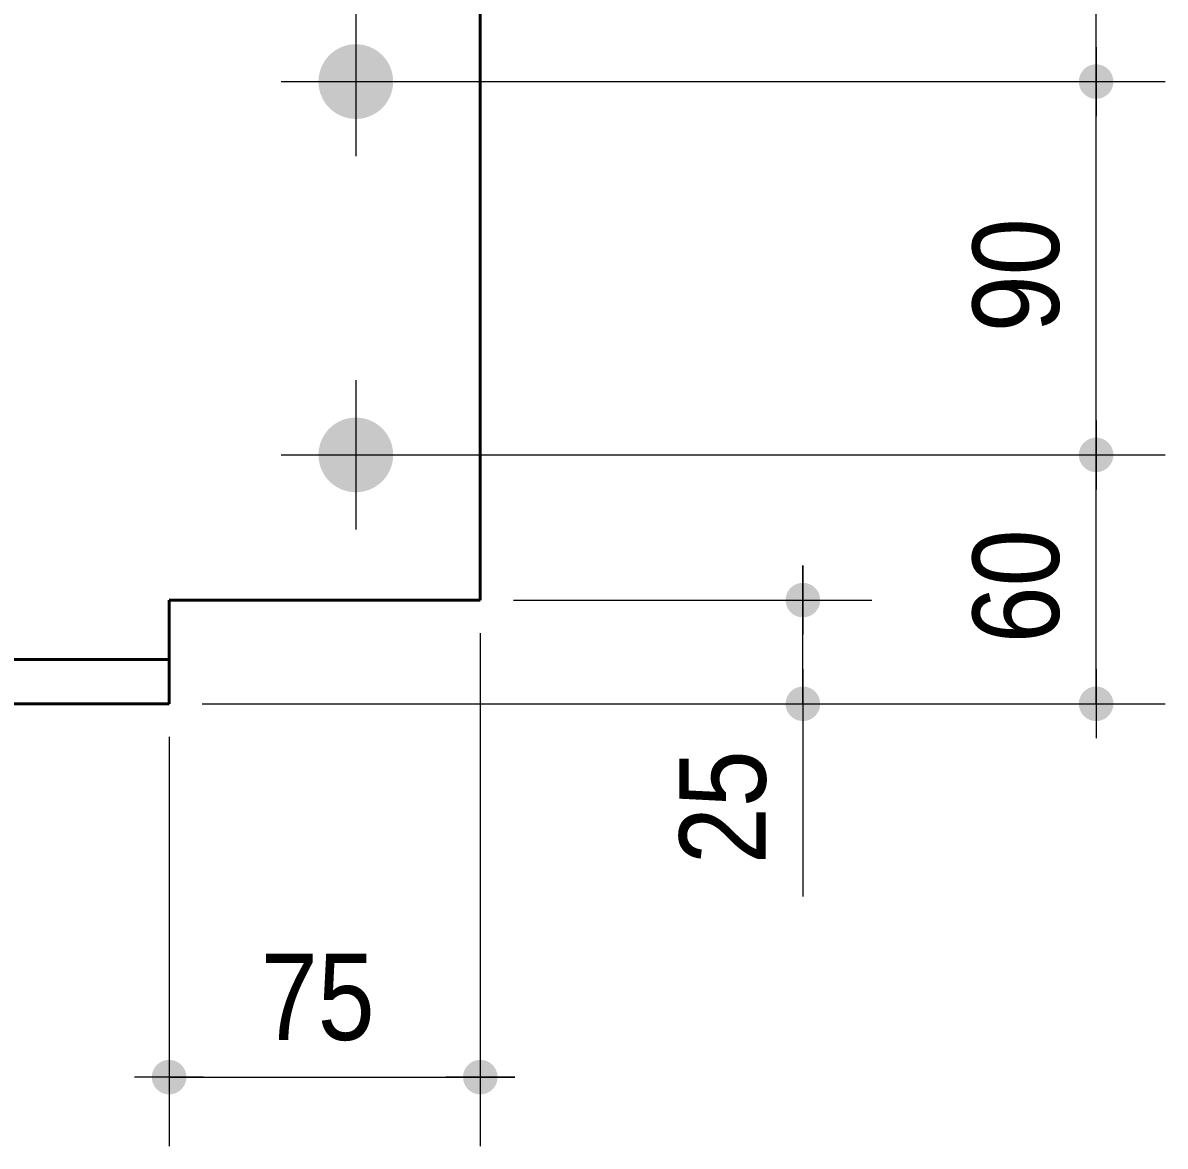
# Model space of a CAD drawing. Header units: millimetres. Extents: x 2 to 287, y 5 to 195.
# Drawn here: x 179.63 to 214.05, y 50.9 to 84.75 of the extents above; entities that cross this region are included whole.
import ezdxf

# ---------------------------------------------------------------- set-up
doc = ezdxf.new("R2010")
doc.units = ezdxf.units.MM
doc.linetypes.add('CACHE2', pattern=[1.190625, 0.79375, -0.396875])
for name, color, linetype, lineweight in [('Boulon', 7, 'Continuous', 0), ('Cache', 7, 'Continuous', 0), ('Cotation', 7, 'Continuous', 0), ('Piece', 2, 'Continuous', 0)]:
    doc.layers.add(name, color=color, linetype=linetype, lineweight=lineweight)
doc.styles.add('ARIAL', font='ARIAL.TTF')

# ---------------------------------------------------------------- blocks, each defined once
blk = doc.blocks.new('*A5')
at = {"layer": 'Boulon'}
for points in [[(188.538, 94.262), (188.539, 94.289), (188.541, 94.317), (188.543, 94.344), (188.546, 94.372), (188.55, 94.399), (188.555, 94.426), (188.56, 94.454), (188.565, 94.481), (188.572, 94.508), (188.579, 94.534), (188.586, 94.561), (188.595, 94.587), (188.604, 94.613), (188.613, 94.639), (188.624, 94.665), (188.635, 94.69), (188.646, 94.715), (188.658, 94.74), (188.671, 94.764), (188.684, 94.789), (188.698, 94.813), (188.713, 94.836), (188.728, 94.859), (188.743, 94.882), (188.759, 94.904), (188.776, 94.926), (188.793, 94.948), (188.811, 94.969), (188.829, 94.99), (188.848, 95.01), (188.868, 95.03), (188.887, 95.049), (188.908, 95.068), (188.928, 95.086), (188.949, 95.104), (188.971, 95.121), (188.993, 95.138), (189.015, 95.154), (189.038, 95.17), (189.061, 95.185), (189.085, 95.199), (189.108, 95.213), (189.133, 95.226), (189.157, 95.239), (189.182, 95.251), (189.207, 95.263), (189.232, 95.274), (189.258, 95.284), (189.284, 95.293), (189.31, 95.302), (189.336, 95.311), (189.363, 95.318), (189.39, 95.325), (189.417, 95.332), (189.444, 95.338), (189.471, 95.343), (189.498, 95.347), (189.525, 95.351), (189.553, 95.354), (189.58, 95.356), (189.608, 95.358), (189.635, 95.359), (189.663, 95.359), (189.691, 95.359), (189.718, 95.358), (189.746, 95.356), (189.773, 95.354), (189.801, 95.351), (189.828, 95.347), (189.855, 95.343), (189.882, 95.338), (189.909, 95.332), (189.936, 95.325), (189.963, 95.318), (189.99, 95.311), (190.016, 95.302), (190.042, 95.293), (190.068, 95.284), (190.094, 95.274), (190.119, 95.263), (190.144, 95.251), (190.169, 95.239), (190.193, 95.226), (190.218, 95.213), (190.241, 95.199), (190.265, 95.185), (190.288, 95.17), (190.311, 95.154), (190.333, 95.138), (190.355, 95.121), (190.377, 95.104), (190.398, 95.086), (190.419, 95.068), (190.439, 95.049), (190.459, 95.03), (190.478, 95.01), (190.497, 94.99), (190.515, 94.969), (190.533, 94.948), (190.55, 94.926), (190.567, 94.904), (190.583, 94.882), (190.598, 94.859), (190.613, 94.836), (190.628, 94.813), (190.642, 94.789), (190.655, 94.764), (190.668, 94.74), (190.68, 94.715), (190.691, 94.69), (190.702, 94.665), (190.713, 94.639), (190.722, 94.613), (190.731, 94.587), (190.74, 94.561), (190.747, 94.534), (190.754, 94.508), (190.761, 94.481), (190.766, 94.454), (190.771, 94.426), (190.776, 94.399), (190.78, 94.372), (190.783, 94.344), (190.785, 94.317), (190.787, 94.289), (190.788, 94.262), (190.788, 94.234), (190.788, 94.207), (190.787, 94.179), (190.785, 94.151), (190.783, 94.124), (190.78, 94.096), (190.776, 94.069), (190.771, 94.042), (190.766, 94.015), (190.761, 93.988), (190.754, 93.961), (190.747, 93.934), (190.74, 93.908), (190.731, 93.881), (190.722, 93.855), (190.713, 93.829), (190.702, 93.804), (190.691, 93.778), (190.68, 93.753), (190.668, 93.728), (190.655, 93.704), (190.642, 93.68), (190.628, 93.656), (190.613, 93.632), (190.598, 93.609), (190.583, 93.586), (190.567, 93.564), (190.55, 93.542), (190.533, 93.52), (190.515, 93.499), (190.497, 93.479), (190.478, 93.458), (190.459, 93.439), (190.439, 93.419), (190.419, 93.401), (190.398, 93.382), (190.377, 93.365), (190.355, 93.347), (190.333, 93.331), (190.311, 93.314), (190.288, 93.299), (190.265, 93.284), (190.241, 93.269), (190.218, 93.255), (190.193, 93.242), (190.169, 93.229), (190.144, 93.217), (190.119, 93.206), (190.094, 93.195), (190.068, 93.185), (190.042, 93.175), (190.016, 93.166), (189.99, 93.158), (189.963, 93.15), (189.936, 93.143), (189.909, 93.136), (189.882, 93.131), (189.855, 93.126), (189.828, 93.121), (189.801, 93.118), (189.773, 93.115), (189.746, 93.112), (189.718, 93.111), (189.691, 93.11), (189.663, 93.109), (189.635, 93.11), (189.608, 93.111), (189.58, 93.112), (189.553, 93.115), (189.525, 93.118), (189.498, 93.121), (189.471, 93.126), (189.444, 93.131), (189.417, 93.136), (189.39, 93.143), (189.363, 93.15), (189.336, 93.158), (189.31, 93.166), (189.284, 93.175), (189.258, 93.185), (189.232, 93.195), (189.207, 93.206), (189.182, 93.217), (189.157, 93.229), (189.133, 93.242), (189.108, 93.255), (189.085, 93.269), (189.061, 93.284), (189.038, 93.299), (189.015, 93.314), (188.993, 93.331), (188.971, 93.347), (188.949, 93.365), (188.928, 93.382), (188.908, 93.401), (188.887, 93.419), (188.868, 93.439), (188.848, 93.458), (188.829, 93.479), (188.811, 93.499), (188.793, 93.52), (188.776, 93.542), (188.759, 93.564), (188.743, 93.586), (188.728, 93.609), (188.713, 93.632), (188.698, 93.656), (188.684, 93.68), (188.671, 93.704), (188.658, 93.728), (188.646, 93.753), (188.635, 93.778), (188.624, 93.804), (188.613, 93.829), (188.604, 93.855), (188.595, 93.881), (188.586, 93.908), (188.579, 93.934), (188.572, 93.961), (188.565, 93.988), (188.56, 94.015), (188.555, 94.042), (188.55, 94.069), (188.546, 94.096), (188.543, 94.124), (188.541, 94.151), (188.539, 94.179), (188.538, 94.207), (188.538, 94.234)], [(188.538, 83.012), (188.539, 83.039), (188.541, 83.067), (188.543, 83.094), (188.546, 83.122), (188.55, 83.149), (188.555, 83.176), (188.56, 83.204), (188.565, 83.231), (188.572, 83.258), (188.579, 83.284), (188.586, 83.311), (188.595, 83.337), (188.604, 83.363), (188.613, 83.389), (188.624, 83.415), (188.635, 83.44), (188.646, 83.465), (188.658, 83.49), (188.671, 83.514), (188.684, 83.539), (188.698, 83.563), (188.713, 83.586), (188.728, 83.609), (188.743, 83.632), (188.759, 83.654), (188.776, 83.676), (188.793, 83.698), (188.811, 83.719), (188.829, 83.74), (188.848, 83.76), (188.868, 83.78), (188.887, 83.799), (188.908, 83.818), (188.928, 83.836), (188.949, 83.854), (188.971, 83.871), (188.993, 83.888), (189.015, 83.904), (189.038, 83.92), (189.061, 83.935), (189.085, 83.949), (189.108, 83.963), (189.133, 83.976), (189.157, 83.989), (189.182, 84.001), (189.207, 84.013), (189.232, 84.024), (189.258, 84.034), (189.284, 84.043), (189.31, 84.052), (189.336, 84.061), (189.363, 84.068), (189.39, 84.075), (189.417, 84.082), (189.444, 84.088), (189.471, 84.093), (189.498, 84.097), (189.525, 84.101), (189.553, 84.104), (189.58, 84.106), (189.608, 84.108), (189.635, 84.109), (189.663, 84.109), (189.691, 84.109), (189.718, 84.108), (189.746, 84.106), (189.773, 84.104), (189.801, 84.101), (189.828, 84.097), (189.855, 84.093), (189.882, 84.088), (189.909, 84.082), (189.936, 84.075), (189.963, 84.068), (189.99, 84.061), (190.016, 84.052), (190.042, 84.043), (190.068, 84.034), (190.094, 84.024), (190.119, 84.013), (190.144, 84.001), (190.169, 83.989), (190.193, 83.976), (190.218, 83.963), (190.241, 83.949), (190.265, 83.935), (190.288, 83.92), (190.311, 83.904), (190.333, 83.888), (190.355, 83.871), (190.377, 83.854), (190.398, 83.836), (190.419, 83.818), (190.439, 83.799), (190.459, 83.78), (190.478, 83.76), (190.497, 83.74), (190.515, 83.719), (190.533, 83.698), (190.55, 83.676), (190.567, 83.654), (190.583, 83.632), (190.598, 83.609), (190.613, 83.586), (190.628, 83.563), (190.642, 83.539), (190.655, 83.514), (190.668, 83.49), (190.68, 83.465), (190.691, 83.44), (190.702, 83.415), (190.713, 83.389), (190.722, 83.363), (190.731, 83.337), (190.74, 83.311), (190.747, 83.284), (190.754, 83.258), (190.761, 83.231), (190.766, 83.204), (190.771, 83.176), (190.776, 83.149), (190.78, 83.122), (190.783, 83.094), (190.785, 83.067), (190.787, 83.039), (190.788, 83.012), (190.788, 82.984), (190.788, 82.957), (190.787, 82.929), (190.785, 82.901), (190.783, 82.874), (190.78, 82.846), (190.776, 82.819), (190.771, 82.792), (190.766, 82.765), (190.761, 82.738), (190.754, 82.711), (190.747, 82.684), (190.74, 82.658), (190.731, 82.631), (190.722, 82.605), (190.713, 82.579), (190.702, 82.554), (190.691, 82.528), (190.68, 82.503), (190.668, 82.478), (190.655, 82.454), (190.642, 82.43), (190.628, 82.406), (190.613, 82.382), (190.598, 82.359), (190.583, 82.336), (190.567, 82.314), (190.55, 82.292), (190.533, 82.27), (190.515, 82.249), (190.497, 82.229), (190.478, 82.208), (190.459, 82.189), (190.439, 82.169), (190.419, 82.151), (190.398, 82.132), (190.377, 82.115), (190.355, 82.097), (190.333, 82.081), (190.311, 82.064), (190.288, 82.049), (190.265, 82.034), (190.241, 82.019), (190.218, 82.005), (190.193, 81.992), (190.169, 81.979), (190.144, 81.967), (190.119, 81.956), (190.094, 81.945), (190.068, 81.935), (190.042, 81.925), (190.016, 81.916), (189.99, 81.908), (189.963, 81.9), (189.936, 81.893), (189.909, 81.886), (189.882, 81.881), (189.855, 81.876), (189.828, 81.871), (189.801, 81.868), (189.773, 81.865), (189.746, 81.862), (189.718, 81.861), (189.691, 81.86), (189.663, 81.859), (189.635, 81.86), (189.608, 81.861), (189.58, 81.862), (189.553, 81.865), (189.525, 81.868), (189.498, 81.871), (189.471, 81.876), (189.444, 81.881), (189.417, 81.886), (189.39, 81.893), (189.363, 81.9), (189.336, 81.908), (189.31, 81.916), (189.284, 81.925), (189.258, 81.935), (189.232, 81.945), (189.207, 81.956), (189.182, 81.967), (189.157, 81.979), (189.133, 81.992), (189.108, 82.005), (189.085, 82.019), (189.061, 82.034), (189.038, 82.049), (189.015, 82.064), (188.993, 82.081), (188.971, 82.097), (188.949, 82.115), (188.928, 82.132), (188.908, 82.151), (188.887, 82.169), (188.868, 82.189), (188.848, 82.208), (188.829, 82.229), (188.811, 82.249), (188.793, 82.27), (188.776, 82.292), (188.759, 82.314), (188.743, 82.336), (188.728, 82.359), (188.713, 82.382), (188.698, 82.406), (188.684, 82.43), (188.671, 82.454), (188.658, 82.478), (188.646, 82.503), (188.635, 82.528), (188.624, 82.554), (188.613, 82.579), (188.604, 82.605), (188.595, 82.631), (188.586, 82.658), (188.579, 82.684), (188.572, 82.711), (188.565, 82.738), (188.56, 82.765), (188.555, 82.792), (188.55, 82.819), (188.546, 82.846), (188.543, 82.874), (188.541, 82.901), (188.539, 82.929), (188.538, 82.957), (188.538, 82.984)], [(188.538, 71.762), (188.539, 71.789), (188.541, 71.817), (188.543, 71.844), (188.546, 71.872), (188.55, 71.899), (188.555, 71.926), (188.56, 71.954), (188.565, 71.981), (188.572, 72.008), (188.579, 72.034), (188.586, 72.061), (188.595, 72.087), (188.604, 72.113), (188.613, 72.139), (188.624, 72.165), (188.635, 72.19), (188.646, 72.215), (188.658, 72.24), (188.671, 72.264), (188.684, 72.289), (188.698, 72.313), (188.713, 72.336), (188.728, 72.359), (188.743, 72.382), (188.759, 72.404), (188.776, 72.426), (188.793, 72.448), (188.811, 72.469), (188.829, 72.49), (188.848, 72.51), (188.868, 72.53), (188.887, 72.549), (188.908, 72.568), (188.928, 72.586), (188.949, 72.604), (188.971, 72.621), (188.993, 72.638), (189.015, 72.654), (189.038, 72.67), (189.061, 72.685), (189.085, 72.699), (189.108, 72.713), (189.133, 72.726), (189.157, 72.739), (189.182, 72.751), (189.207, 72.763), (189.232, 72.774), (189.258, 72.784), (189.284, 72.793), (189.31, 72.802), (189.336, 72.811), (189.363, 72.818), (189.39, 72.825), (189.417, 72.832), (189.444, 72.838), (189.471, 72.843), (189.498, 72.847), (189.525, 72.851), (189.553, 72.854), (189.58, 72.856), (189.608, 72.858), (189.635, 72.859), (189.663, 72.859), (189.691, 72.859), (189.718, 72.858), (189.746, 72.856), (189.773, 72.854), (189.801, 72.851), (189.828, 72.847), (189.855, 72.843), (189.882, 72.838), (189.909, 72.832), (189.936, 72.825), (189.963, 72.818), (189.99, 72.811), (190.016, 72.802), (190.042, 72.793), (190.068, 72.784), (190.094, 72.774), (190.119, 72.763), (190.144, 72.751), (190.169, 72.739), (190.193, 72.726), (190.218, 72.713), (190.241, 72.699), (190.265, 72.685), (190.288, 72.67), (190.311, 72.654), (190.333, 72.638), (190.355, 72.621), (190.377, 72.604), (190.398, 72.586), (190.419, 72.568), (190.439, 72.549), (190.459, 72.53), (190.478, 72.51), (190.497, 72.49), (190.515, 72.469), (190.533, 72.448), (190.55, 72.426), (190.567, 72.404), (190.583, 72.382), (190.598, 72.359), (190.613, 72.336), (190.628, 72.313), (190.642, 72.289), (190.655, 72.264), (190.668, 72.24), (190.68, 72.215), (190.691, 72.19), (190.702, 72.165), (190.713, 72.139), (190.722, 72.113), (190.731, 72.087), (190.74, 72.061), (190.747, 72.034), (190.754, 72.008), (190.761, 71.981), (190.766, 71.954), (190.771, 71.926), (190.776, 71.899), (190.78, 71.872), (190.783, 71.844), (190.785, 71.817), (190.787, 71.789), (190.788, 71.762), (190.788, 71.734), (190.788, 71.707), (190.787, 71.679), (190.785, 71.651), (190.783, 71.624), (190.78, 71.596), (190.776, 71.569), (190.771, 71.542), (190.766, 71.515), (190.761, 71.488), (190.754, 71.461), (190.747, 71.434), (190.74, 71.408), (190.731, 71.381), (190.722, 71.355), (190.713, 71.329), (190.702, 71.304), (190.691, 71.278), (190.68, 71.253), (190.668, 71.228), (190.655, 71.204), (190.642, 71.18), (190.628, 71.156), (190.613, 71.132), (190.598, 71.109), (190.583, 71.086), (190.567, 71.064), (190.55, 71.042), (190.533, 71.02), (190.515, 70.999), (190.497, 70.979), (190.478, 70.958), (190.459, 70.939), (190.439, 70.919), (190.419, 70.901), (190.398, 70.882), (190.377, 70.865), (190.355, 70.847), (190.333, 70.831), (190.311, 70.814), (190.288, 70.799), (190.265, 70.784), (190.241, 70.769), (190.218, 70.755), (190.193, 70.742), (190.169, 70.729), (190.144, 70.717), (190.119, 70.706), (190.094, 70.695), (190.068, 70.685), (190.042, 70.675), (190.016, 70.666), (189.99, 70.658), (189.963, 70.65), (189.936, 70.643), (189.909, 70.636), (189.882, 70.631), (189.855, 70.626), (189.828, 70.621), (189.801, 70.618), (189.773, 70.615), (189.746, 70.612), (189.718, 70.611), (189.691, 70.61), (189.663, 70.609), (189.635, 70.61), (189.608, 70.611), (189.58, 70.612), (189.553, 70.615), (189.525, 70.618), (189.498, 70.621), (189.471, 70.626), (189.444, 70.631), (189.417, 70.636), (189.39, 70.643), (189.363, 70.65), (189.336, 70.658), (189.31, 70.666), (189.284, 70.675), (189.258, 70.685), (189.232, 70.695), (189.207, 70.706), (189.182, 70.717), (189.157, 70.729), (189.133, 70.742), (189.108, 70.755), (189.085, 70.769), (189.061, 70.784), (189.038, 70.799), (189.015, 70.814), (188.993, 70.831), (188.971, 70.847), (188.949, 70.865), (188.928, 70.882), (188.908, 70.901), (188.887, 70.919), (188.868, 70.939), (188.848, 70.958), (188.829, 70.979), (188.811, 70.999), (188.793, 71.02), (188.776, 71.042), (188.759, 71.064), (188.743, 71.086), (188.728, 71.109), (188.713, 71.132), (188.698, 71.156), (188.684, 71.18), (188.671, 71.204), (188.658, 71.228), (188.646, 71.253), (188.635, 71.278), (188.624, 71.304), (188.613, 71.329), (188.604, 71.355), (188.595, 71.381), (188.586, 71.408), (188.579, 71.434), (188.572, 71.461), (188.565, 71.488), (188.56, 71.515), (188.555, 71.542), (188.55, 71.569), (188.546, 71.596), (188.543, 71.624), (188.541, 71.651), (188.539, 71.679), (188.538, 71.707), (188.538, 71.734)]]:
    blk.add_hatch(color=256, dxfattribs=at).paths.add_polyline_path(points, flags=17)
at = {"layer": 'Boulon', "linetype": 'Continuous', "lineweight": 0}
for p, q in [((189.663, 96.484), (189.663, 91.984)), ((187.413, 94.234), (191.913, 94.234)), ((189.663, 85.234), (189.663, 80.734)), ((187.413, 82.984), (191.913, 82.984)), ((189.663, 73.984), (189.663, 69.484)), ((187.413, 71.734), (191.913, 71.734))]:
    blk.add_line(p, q, dxfattribs=at)
blk = doc.blocks.new('*A7')
at = {"layer": 'Cache', "color": 7, "linetype": 'CACHE2', "lineweight": 20}
blk.add_line((193.412853, 67.359163), (193.412853, 98.609163), dxfattribs=at)
at = {"layer": 'Piece', "color": 2, "linetype": 'Continuous', "lineweight": 40}
for p, q in [((193.41347, 67.359163), (193.41347, 98.609163)), ((184.037853, 67.359163), (193.41347, 67.359163)), ((184.037853, 65.571663), (184.037853, 67.359163)), ((184.037853, 65.571663), (135.038567, 65.571663)), ((184.037853, 64.234163), (184.037853, 65.571663)), ((184.037853, 64.234163), (135.038567, 64.234163))]:
    blk.add_line(p, q, dxfattribs=at)
blk = doc.blocks.new('*A26')
at = {"layer": 'Cotation'}
for points in [[(184.012, 52.465), (183.987, 52.467), (183.962, 52.47), (183.936, 52.474), (183.912, 52.48), (183.887, 52.487), (183.863, 52.495), (183.839, 52.504), (183.816, 52.514), (183.793, 52.526), (183.771, 52.538), (183.749, 52.552), (183.728, 52.566), (183.708, 52.582), (183.689, 52.599), (183.67, 52.616), (183.653, 52.635), (183.636, 52.654), (183.62, 52.674), (183.605, 52.695), (183.592, 52.717), (183.579, 52.739), (183.568, 52.762), (183.557, 52.785), (183.548, 52.809), (183.54, 52.833), (183.533, 52.858), (183.528, 52.883), (183.523, 52.908), (183.52, 52.933), (183.518, 52.959), (183.518, 52.984), (183.518, 53.01), (183.52, 53.035), (183.523, 53.06), (183.528, 53.086), (183.533, 53.111), (183.54, 53.135), (183.548, 53.159), (183.557, 53.183), (183.568, 53.206), (183.579, 53.229), (183.592, 53.251), (183.605, 53.273), (183.62, 53.294), (183.636, 53.314), (183.653, 53.333), (183.67, 53.352), (183.689, 53.369), (183.708, 53.386), (183.728, 53.402), (183.749, 53.417), (183.771, 53.43), (183.793, 53.443), (183.816, 53.454), (183.839, 53.465), (183.863, 53.474), (183.887, 53.482), (183.912, 53.489), (183.936, 53.494), (183.962, 53.499), (183.987, 53.502), (184.012, 53.504), (184.038, 53.504), (184.063, 53.504), (184.089, 53.502), (184.114, 53.499), (184.139, 53.494), (184.164, 53.489), (184.189, 53.482), (184.213, 53.474), (184.237, 53.465), (184.26, 53.454), (184.283, 53.443), (184.305, 53.43), (184.327, 53.417), (184.348, 53.402), (184.368, 53.386), (184.387, 53.369), (184.406, 53.352), (184.423, 53.333), (184.44, 53.314), (184.456, 53.294), (184.47, 53.273), (184.484, 53.251), (184.496, 53.229), (184.508, 53.206), (184.518, 53.183), (184.527, 53.159), (184.535, 53.135), (184.542, 53.111), (184.548, 53.086), (184.552, 53.06), (184.555, 53.035), (184.557, 53.01), (184.558, 52.984), (184.557, 52.959), (184.555, 52.933), (184.552, 52.908), (184.548, 52.883), (184.542, 52.858), (184.535, 52.833), (184.527, 52.809), (184.518, 52.785), (184.508, 52.762), (184.496, 52.739), (184.484, 52.717), (184.47, 52.695), (184.456, 52.674), (184.44, 52.654), (184.423, 52.635), (184.406, 52.616), (184.387, 52.599), (184.368, 52.582), (184.348, 52.566), (184.327, 52.552), (184.305, 52.538), (184.283, 52.526), (184.26, 52.514), (184.237, 52.504), (184.213, 52.495), (184.189, 52.487), (184.164, 52.48), (184.139, 52.474), (184.114, 52.47), (184.089, 52.467), (184.063, 52.465), (184.038, 52.464)], [(193.388, 52.465), (193.363, 52.467), (193.337, 52.47), (193.312, 52.474), (193.287, 52.48), (193.263, 52.487), (193.238, 52.495), (193.214, 52.504), (193.191, 52.514), (193.168, 52.526), (193.146, 52.538), (193.125, 52.552), (193.104, 52.566), (193.084, 52.582), (193.064, 52.599), (193.046, 52.616), (193.028, 52.635), (193.012, 52.654), (192.996, 52.674), (192.981, 52.695), (192.967, 52.717), (192.955, 52.739), (192.943, 52.762), (192.933, 52.785), (192.924, 52.809), (192.916, 52.833), (192.909, 52.858), (192.903, 52.883), (192.899, 52.908), (192.896, 52.933), (192.894, 52.959), (192.893, 52.984), (192.894, 53.01), (192.896, 53.035), (192.899, 53.06), (192.903, 53.086), (192.909, 53.111), (192.916, 53.135), (192.924, 53.159), (192.933, 53.183), (192.943, 53.206), (192.955, 53.229), (192.967, 53.251), (192.981, 53.273), (192.996, 53.294), (193.012, 53.314), (193.028, 53.333), (193.046, 53.352), (193.064, 53.369), (193.084, 53.386), (193.104, 53.402), (193.125, 53.417), (193.146, 53.43), (193.168, 53.443), (193.191, 53.454), (193.214, 53.465), (193.238, 53.474), (193.263, 53.482), (193.287, 53.489), (193.312, 53.494), (193.337, 53.499), (193.363, 53.502), (193.388, 53.504), (193.413, 53.504), (193.439, 53.504), (193.464, 53.502), (193.49, 53.499), (193.515, 53.494), (193.54, 53.489), (193.564, 53.482), (193.589, 53.474), (193.612, 53.465), (193.636, 53.454), (193.659, 53.443), (193.681, 53.43), (193.702, 53.417), (193.723, 53.402), (193.743, 53.386), (193.763, 53.369), (193.781, 53.352), (193.799, 53.333), (193.815, 53.314), (193.831, 53.294), (193.846, 53.273), (193.859, 53.251), (193.872, 53.229), (193.884, 53.206), (193.894, 53.183), (193.903, 53.159), (193.911, 53.135), (193.918, 53.111), (193.923, 53.086), (193.928, 53.06), (193.931, 53.035), (193.933, 53.01), (193.933, 52.984), (193.933, 52.959), (193.931, 52.933), (193.928, 52.908), (193.923, 52.883), (193.918, 52.858), (193.911, 52.833), (193.903, 52.809), (193.894, 52.785), (193.884, 52.762), (193.872, 52.739), (193.859, 52.717), (193.846, 52.695), (193.831, 52.674), (193.815, 52.654), (193.799, 52.635), (193.781, 52.616), (193.763, 52.599), (193.743, 52.582), (193.723, 52.566), (193.702, 52.552), (193.681, 52.538), (193.659, 52.526), (193.636, 52.514), (193.612, 52.504), (193.589, 52.495), (193.564, 52.487), (193.54, 52.48), (193.515, 52.474), (193.49, 52.47), (193.464, 52.467), (193.439, 52.465), (193.413, 52.464)]]:
    blk.add_hatch(color=256, dxfattribs=at).paths.add_polyline_path(points, flags=17)
at = {"layer": 'Cotation', "linetype": 'Continuous', "lineweight": 0}
for p, q in [((193.413, 66.359), (193.413, 50.904)), ((184.038, 63.234), (184.038, 50.904)), ((184.038, 54.024), (184.038, 51.944)), ((193.413, 54.024), (193.413, 51.944)), ((185.078, 52.984), (182.998, 52.984)), ((184.038, 52.984), (182.998, 52.984)), ((184.038, 52.984), (193.413, 52.984)), ((194.453, 52.984), (192.373, 52.984)), ((193.413, 52.984), (194.453, 52.984))]:
    blk.add_line(p, q, dxfattribs=at)
at = {"layer": 'Cotation'}
for p in [(184.038, 52.984), (193.413, 52.984)]:
    blk.add_point(p, dxfattribs=at)
at = {"layer": 'Cotation', "style": 'ARIAL', "width": 0.85}
blk.add_text('75', height=2.6, dxfattribs=at).set_placement((186.797, 54.104))
blk = doc.blocks.new('*A29')
at = {"layer": 'Cotation'}
for points in [[(203.107, 66.84), (203.081, 66.842), (203.056, 66.845), (203.031, 66.849), (203.006, 66.855), (202.981, 66.862), (202.957, 66.87), (202.933, 66.879), (202.91, 66.889), (202.887, 66.901), (202.865, 66.913), (202.843, 66.927), (202.822, 66.941), (202.802, 66.957), (202.783, 66.974), (202.765, 66.991), (202.747, 67.01), (202.73, 67.029), (202.715, 67.049), (202.7, 67.07), (202.686, 67.092), (202.674, 67.114), (202.662, 67.137), (202.652, 67.16), (202.643, 67.184), (202.635, 67.208), (202.628, 67.233), (202.622, 67.258), (202.618, 67.283), (202.615, 67.308), (202.613, 67.334), (202.612, 67.359), (202.613, 67.385), (202.615, 67.41), (202.618, 67.435), (202.622, 67.461), (202.628, 67.486), (202.635, 67.51), (202.643, 67.534), (202.652, 67.558), (202.662, 67.581), (202.674, 67.604), (202.686, 67.626), (202.7, 67.648), (202.715, 67.669), (202.73, 67.689), (202.747, 67.708), (202.765, 67.727), (202.783, 67.744), (202.802, 67.761), (202.822, 67.777), (202.843, 67.792), (202.865, 67.805), (202.887, 67.818), (202.91, 67.829), (202.933, 67.84), (202.957, 67.849), (202.981, 67.857), (203.006, 67.864), (203.031, 67.869), (203.056, 67.874), (203.081, 67.877), (203.107, 67.879), (203.132, 67.879), (203.158, 67.879), (203.183, 67.877), (203.209, 67.874), (203.234, 67.869), (203.259, 67.864), (203.283, 67.857), (203.307, 67.849), (203.331, 67.84), (203.355, 67.829), (203.377, 67.818), (203.4, 67.805), (203.421, 67.792), (203.442, 67.777), (203.462, 67.761), (203.481, 67.744), (203.5, 67.727), (203.518, 67.708), (203.534, 67.689), (203.55, 67.669), (203.565, 67.648), (203.578, 67.626), (203.591, 67.604), (203.602, 67.581), (203.613, 67.558), (203.622, 67.534), (203.63, 67.51), (203.637, 67.486), (203.642, 67.461), (203.647, 67.435), (203.65, 67.41), (203.652, 67.385), (203.652, 67.359), (203.652, 67.334), (203.65, 67.308), (203.647, 67.283), (203.642, 67.258), (203.637, 67.233), (203.63, 67.208), (203.622, 67.184), (203.613, 67.16), (203.602, 67.137), (203.591, 67.114), (203.578, 67.092), (203.565, 67.07), (203.55, 67.049), (203.534, 67.029), (203.518, 67.01), (203.5, 66.991), (203.481, 66.974), (203.462, 66.957), (203.442, 66.941), (203.421, 66.927), (203.4, 66.913), (203.377, 66.901), (203.355, 66.889), (203.331, 66.879), (203.307, 66.87), (203.283, 66.862), (203.259, 66.855), (203.234, 66.849), (203.209, 66.845), (203.183, 66.842), (203.158, 66.84), (203.132, 66.839)], [(203.107, 63.715), (203.081, 63.717), (203.056, 63.72), (203.031, 63.724), (203.006, 63.73), (202.981, 63.737), (202.957, 63.745), (202.933, 63.754), (202.91, 63.764), (202.887, 63.776), (202.865, 63.788), (202.843, 63.802), (202.822, 63.816), (202.802, 63.832), (202.783, 63.849), (202.765, 63.866), (202.747, 63.885), (202.73, 63.904), (202.715, 63.924), (202.7, 63.945), (202.686, 63.967), (202.674, 63.989), (202.662, 64.012), (202.652, 64.035), (202.643, 64.059), (202.635, 64.083), (202.628, 64.108), (202.622, 64.133), (202.618, 64.158), (202.615, 64.183), (202.613, 64.209), (202.612, 64.234), (202.613, 64.26), (202.615, 64.285), (202.618, 64.31), (202.622, 64.336), (202.628, 64.361), (202.635, 64.385), (202.643, 64.409), (202.652, 64.433), (202.662, 64.456), (202.674, 64.479), (202.686, 64.501), (202.7, 64.523), (202.715, 64.544), (202.73, 64.564), (202.747, 64.583), (202.765, 64.602), (202.783, 64.619), (202.802, 64.636), (202.822, 64.652), (202.843, 64.667), (202.865, 64.68), (202.887, 64.693), (202.91, 64.704), (202.933, 64.715), (202.957, 64.724), (202.981, 64.732), (203.006, 64.739), (203.031, 64.744), (203.056, 64.749), (203.081, 64.752), (203.107, 64.754), (203.132, 64.754), (203.158, 64.754), (203.183, 64.752), (203.209, 64.749), (203.234, 64.744), (203.259, 64.739), (203.283, 64.732), (203.307, 64.724), (203.331, 64.715), (203.355, 64.704), (203.377, 64.693), (203.4, 64.68), (203.421, 64.667), (203.442, 64.652), (203.462, 64.636), (203.481, 64.619), (203.5, 64.602), (203.518, 64.583), (203.534, 64.564), (203.55, 64.544), (203.565, 64.523), (203.578, 64.501), (203.591, 64.479), (203.602, 64.456), (203.613, 64.433), (203.622, 64.409), (203.63, 64.385), (203.637, 64.361), (203.642, 64.336), (203.647, 64.31), (203.65, 64.285), (203.652, 64.26), (203.652, 64.234), (203.652, 64.209), (203.65, 64.183), (203.647, 64.158), (203.642, 64.133), (203.637, 64.108), (203.63, 64.083), (203.622, 64.059), (203.613, 64.035), (203.602, 64.012), (203.591, 63.989), (203.578, 63.967), (203.565, 63.945), (203.55, 63.924), (203.534, 63.904), (203.518, 63.885), (203.5, 63.866), (203.481, 63.849), (203.462, 63.832), (203.442, 63.816), (203.421, 63.802), (203.4, 63.788), (203.377, 63.776), (203.355, 63.764), (203.331, 63.754), (203.307, 63.745), (203.283, 63.737), (203.259, 63.73), (203.234, 63.724), (203.209, 63.72), (203.183, 63.717), (203.158, 63.715), (203.132, 63.714)]]:
    blk.add_hatch(color=256, dxfattribs=at).paths.add_polyline_path(points, flags=17)
at = {"layer": 'Cotation', "linetype": 'Continuous', "lineweight": 0}
for p, q in [((203.132, 68.399), (203.132, 66.319)), ((203.132, 67.359), (203.132, 68.399)), ((194.413, 67.359), (205.212, 67.359)), ((202.092, 67.359), (204.172, 67.359)), ((203.132, 64.234), (203.132, 67.359)), ((203.132, 65.274), (203.132, 63.194)), ((185.038, 64.234), (205.212, 64.234)), ((202.092, 64.234), (204.172, 64.234)), ((203.132, 64.234), (203.132, 58.427)), ((203.132, 64.234), (203.132, 58.427))]:
    blk.add_line(p, q, dxfattribs=at)
at = {"layer": 'Cotation'}
for p in [(203.132, 67.359), (203.132, 64.234)]:
    blk.add_point(p, dxfattribs=at)
at = {"layer": 'Cotation', "style": 'ARIAL', "width": 0.85}
blk.add_text('25', height=2.6, rotation=90.0002, dxfattribs=at).set_placement((202.012, 59.402))
blk = doc.blocks.new('*A35')
at = {"layer": 'Cotation'}
for points in [[(211.941, 71.215), (211.915, 71.217), (211.89, 71.22), (211.865, 71.224), (211.84, 71.23), (211.815, 71.237), (211.791, 71.245), (211.767, 71.254), (211.744, 71.264), (211.721, 71.276), (211.699, 71.288), (211.677, 71.302), (211.657, 71.316), (211.636, 71.332), (211.617, 71.349), (211.599, 71.366), (211.581, 71.385), (211.564, 71.404), (211.549, 71.424), (211.534, 71.445), (211.52, 71.467), (211.508, 71.489), (211.496, 71.512), (211.486, 71.535), (211.477, 71.559), (211.469, 71.583), (211.462, 71.608), (211.456, 71.633), (211.452, 71.658), (211.449, 71.683), (211.447, 71.709), (211.446, 71.734), (211.447, 71.76), (211.449, 71.785), (211.452, 71.81), (211.456, 71.836), (211.462, 71.861), (211.469, 71.885), (211.477, 71.909), (211.486, 71.933), (211.496, 71.956), (211.508, 71.979), (211.52, 72.001), (211.534, 72.023), (211.549, 72.044), (211.564, 72.064), (211.581, 72.083), (211.599, 72.102), (211.617, 72.119), (211.636, 72.136), (211.657, 72.152), (211.677, 72.167), (211.699, 72.18), (211.721, 72.193), (211.744, 72.204), (211.767, 72.215), (211.791, 72.224), (211.815, 72.232), (211.84, 72.239), (211.865, 72.244), (211.89, 72.249), (211.915, 72.252), (211.941, 72.254), (211.966, 72.254), (211.992, 72.254), (212.017, 72.252), (212.043, 72.249), (212.068, 72.244), (212.093, 72.239), (212.117, 72.232), (212.142, 72.224), (212.165, 72.215), (212.189, 72.204), (212.211, 72.193), (212.234, 72.18), (212.255, 72.167), (212.276, 72.152), (212.296, 72.136), (212.316, 72.119), (212.334, 72.102), (212.352, 72.083), (212.368, 72.064), (212.384, 72.044), (212.399, 72.023), (212.412, 72.001), (212.425, 71.979), (212.436, 71.956), (212.447, 71.933), (212.456, 71.909), (212.464, 71.885), (212.471, 71.861), (212.476, 71.836), (212.481, 71.81), (212.484, 71.785), (212.486, 71.76), (212.486, 71.734), (212.486, 71.709), (212.484, 71.683), (212.481, 71.658), (212.476, 71.633), (212.471, 71.608), (212.464, 71.583), (212.456, 71.559), (212.447, 71.535), (212.436, 71.512), (212.425, 71.489), (212.412, 71.467), (212.399, 71.445), (212.384, 71.424), (212.368, 71.404), (212.352, 71.385), (212.334, 71.366), (212.316, 71.349), (212.296, 71.332), (212.276, 71.316), (212.255, 71.302), (212.234, 71.288), (212.211, 71.276), (212.189, 71.264), (212.165, 71.254), (212.142, 71.245), (212.117, 71.237), (212.093, 71.23), (212.068, 71.224), (212.043, 71.22), (212.017, 71.217), (211.992, 71.215), (211.966, 71.214)], [(211.941, 63.715), (211.915, 63.717), (211.89, 63.72), (211.865, 63.724), (211.84, 63.73), (211.815, 63.737), (211.791, 63.745), (211.767, 63.754), (211.744, 63.764), (211.721, 63.776), (211.699, 63.788), (211.677, 63.802), (211.657, 63.816), (211.636, 63.832), (211.617, 63.849), (211.599, 63.866), (211.581, 63.885), (211.564, 63.904), (211.549, 63.924), (211.534, 63.945), (211.52, 63.967), (211.508, 63.989), (211.496, 64.012), (211.486, 64.035), (211.477, 64.059), (211.469, 64.083), (211.462, 64.108), (211.456, 64.133), (211.452, 64.158), (211.449, 64.183), (211.447, 64.209), (211.446, 64.234), (211.447, 64.26), (211.449, 64.285), (211.452, 64.31), (211.456, 64.336), (211.462, 64.361), (211.469, 64.385), (211.477, 64.409), (211.486, 64.433), (211.496, 64.456), (211.508, 64.479), (211.52, 64.501), (211.534, 64.523), (211.549, 64.544), (211.564, 64.564), (211.581, 64.583), (211.599, 64.602), (211.617, 64.619), (211.636, 64.636), (211.657, 64.652), (211.677, 64.667), (211.699, 64.68), (211.721, 64.693), (211.744, 64.704), (211.767, 64.715), (211.791, 64.724), (211.815, 64.732), (211.84, 64.739), (211.865, 64.744), (211.89, 64.749), (211.915, 64.752), (211.941, 64.754), (211.966, 64.754), (211.992, 64.754), (212.017, 64.752), (212.043, 64.749), (212.068, 64.744), (212.093, 64.739), (212.117, 64.732), (212.142, 64.724), (212.165, 64.715), (212.189, 64.704), (212.211, 64.693), (212.234, 64.68), (212.255, 64.667), (212.276, 64.652), (212.296, 64.636), (212.316, 64.619), (212.334, 64.602), (212.352, 64.583), (212.368, 64.564), (212.384, 64.544), (212.399, 64.523), (212.412, 64.501), (212.425, 64.479), (212.436, 64.456), (212.447, 64.433), (212.456, 64.409), (212.464, 64.385), (212.471, 64.361), (212.476, 64.336), (212.481, 64.31), (212.484, 64.285), (212.486, 64.26), (212.486, 64.234), (212.486, 64.209), (212.484, 64.183), (212.481, 64.158), (212.476, 64.133), (212.471, 64.108), (212.464, 64.083), (212.456, 64.059), (212.447, 64.035), (212.436, 64.012), (212.425, 63.989), (212.412, 63.967), (212.399, 63.945), (212.384, 63.924), (212.368, 63.904), (212.352, 63.885), (212.334, 63.866), (212.316, 63.849), (212.296, 63.832), (212.276, 63.816), (212.255, 63.802), (212.234, 63.788), (212.211, 63.776), (212.189, 63.764), (212.165, 63.754), (212.142, 63.745), (212.117, 63.737), (212.093, 63.73), (212.068, 63.724), (212.043, 63.72), (212.017, 63.717), (211.992, 63.715), (211.966, 63.714)]]:
    blk.add_hatch(color=256, dxfattribs=at).paths.add_polyline_path(points, flags=17)
at = {"layer": 'Cotation', "linetype": 'Continuous', "lineweight": 0}
for p, q in [((211.966, 72.774), (211.966, 70.694)), ((211.966, 71.734), (211.966, 72.774)), ((190.663, 71.734), (214.046, 71.734)), ((210.926, 71.734), (213.006, 71.734)), ((211.966, 64.234), (211.966, 71.734)), ((211.966, 65.274), (211.966, 63.194)), ((185.038, 64.234), (214.046, 64.234)), ((210.926, 64.234), (213.006, 64.234)), ((211.966, 64.234), (211.966, 63.194))]:
    blk.add_line(p, q, dxfattribs=at)
at = {"layer": 'Cotation'}
for p in [(211.966, 71.734), (211.966, 64.234)]:
    blk.add_point(p, dxfattribs=at)
at = {"layer": 'Cotation', "style": 'ARIAL', "width": 0.85}
blk.add_text('60', height=2.6, rotation=90.0002, dxfattribs=at).set_placement((210.846, 66.056))
blk = doc.blocks.new('*A36')
at = {"layer": 'Cotation'}
for points in [[(211.941, 82.465), (211.915, 82.467), (211.89, 82.47), (211.865, 82.474), (211.84, 82.48), (211.815, 82.487), (211.791, 82.495), (211.767, 82.504), (211.744, 82.514), (211.721, 82.526), (211.699, 82.538), (211.677, 82.552), (211.657, 82.566), (211.636, 82.582), (211.617, 82.599), (211.599, 82.616), (211.581, 82.635), (211.564, 82.654), (211.549, 82.674), (211.534, 82.695), (211.52, 82.717), (211.508, 82.739), (211.496, 82.762), (211.486, 82.785), (211.477, 82.809), (211.469, 82.833), (211.462, 82.858), (211.456, 82.883), (211.452, 82.908), (211.449, 82.933), (211.447, 82.959), (211.446, 82.984), (211.447, 83.01), (211.449, 83.035), (211.452, 83.06), (211.456, 83.086), (211.462, 83.111), (211.469, 83.135), (211.477, 83.159), (211.486, 83.183), (211.496, 83.206), (211.508, 83.229), (211.52, 83.251), (211.534, 83.273), (211.549, 83.294), (211.564, 83.314), (211.581, 83.333), (211.599, 83.352), (211.617, 83.369), (211.636, 83.386), (211.657, 83.402), (211.677, 83.417), (211.699, 83.43), (211.721, 83.443), (211.744, 83.454), (211.767, 83.465), (211.791, 83.474), (211.815, 83.482), (211.84, 83.489), (211.865, 83.494), (211.89, 83.499), (211.915, 83.502), (211.941, 83.504), (211.966, 83.504), (211.992, 83.504), (212.017, 83.502), (212.043, 83.499), (212.068, 83.494), (212.093, 83.489), (212.117, 83.482), (212.142, 83.474), (212.165, 83.465), (212.189, 83.454), (212.211, 83.443), (212.234, 83.43), (212.255, 83.417), (212.276, 83.402), (212.296, 83.386), (212.316, 83.369), (212.334, 83.352), (212.352, 83.333), (212.368, 83.314), (212.384, 83.294), (212.399, 83.273), (212.412, 83.251), (212.425, 83.229), (212.436, 83.206), (212.447, 83.183), (212.456, 83.159), (212.464, 83.135), (212.471, 83.111), (212.476, 83.086), (212.481, 83.06), (212.484, 83.035), (212.486, 83.01), (212.486, 82.984), (212.486, 82.959), (212.484, 82.933), (212.481, 82.908), (212.476, 82.883), (212.471, 82.858), (212.464, 82.833), (212.456, 82.809), (212.447, 82.785), (212.436, 82.762), (212.425, 82.739), (212.412, 82.717), (212.399, 82.695), (212.384, 82.674), (212.368, 82.654), (212.352, 82.635), (212.334, 82.616), (212.316, 82.599), (212.296, 82.582), (212.276, 82.566), (212.255, 82.552), (212.234, 82.538), (212.211, 82.526), (212.189, 82.514), (212.165, 82.504), (212.142, 82.495), (212.117, 82.487), (212.093, 82.48), (212.068, 82.474), (212.043, 82.47), (212.017, 82.467), (211.992, 82.465), (211.966, 82.464)], [(211.941, 71.215), (211.915, 71.217), (211.89, 71.22), (211.865, 71.224), (211.84, 71.23), (211.815, 71.237), (211.791, 71.245), (211.767, 71.254), (211.744, 71.264), (211.721, 71.276), (211.699, 71.288), (211.677, 71.302), (211.657, 71.316), (211.636, 71.332), (211.617, 71.349), (211.599, 71.366), (211.581, 71.385), (211.564, 71.404), (211.549, 71.424), (211.534, 71.445), (211.52, 71.467), (211.508, 71.489), (211.496, 71.512), (211.486, 71.535), (211.477, 71.559), (211.469, 71.583), (211.462, 71.608), (211.456, 71.633), (211.452, 71.658), (211.449, 71.683), (211.447, 71.709), (211.446, 71.734), (211.447, 71.76), (211.449, 71.785), (211.452, 71.81), (211.456, 71.836), (211.462, 71.861), (211.469, 71.885), (211.477, 71.909), (211.486, 71.933), (211.496, 71.956), (211.508, 71.979), (211.52, 72.001), (211.534, 72.023), (211.549, 72.044), (211.564, 72.064), (211.581, 72.083), (211.599, 72.102), (211.617, 72.119), (211.636, 72.136), (211.657, 72.152), (211.677, 72.167), (211.699, 72.18), (211.721, 72.193), (211.744, 72.204), (211.767, 72.215), (211.791, 72.224), (211.815, 72.232), (211.84, 72.239), (211.865, 72.244), (211.89, 72.249), (211.915, 72.252), (211.941, 72.254), (211.966, 72.254), (211.992, 72.254), (212.017, 72.252), (212.043, 72.249), (212.068, 72.244), (212.093, 72.239), (212.117, 72.232), (212.142, 72.224), (212.165, 72.215), (212.189, 72.204), (212.211, 72.193), (212.234, 72.18), (212.255, 72.167), (212.276, 72.152), (212.296, 72.136), (212.316, 72.119), (212.334, 72.102), (212.352, 72.083), (212.368, 72.064), (212.384, 72.044), (212.399, 72.023), (212.412, 72.001), (212.425, 71.979), (212.436, 71.956), (212.447, 71.933), (212.456, 71.909), (212.464, 71.885), (212.471, 71.861), (212.476, 71.836), (212.481, 71.81), (212.484, 71.785), (212.486, 71.76), (212.486, 71.734), (212.486, 71.709), (212.484, 71.683), (212.481, 71.658), (212.476, 71.633), (212.471, 71.608), (212.464, 71.583), (212.456, 71.559), (212.447, 71.535), (212.436, 71.512), (212.425, 71.489), (212.412, 71.467), (212.399, 71.445), (212.384, 71.424), (212.368, 71.404), (212.352, 71.385), (212.334, 71.366), (212.316, 71.349), (212.296, 71.332), (212.276, 71.316), (212.255, 71.302), (212.234, 71.288), (212.211, 71.276), (212.189, 71.264), (212.165, 71.254), (212.142, 71.245), (212.117, 71.237), (212.093, 71.23), (212.068, 71.224), (212.043, 71.22), (212.017, 71.217), (211.992, 71.215), (211.966, 71.214)]]:
    blk.add_hatch(color=256, dxfattribs=at).paths.add_polyline_path(points, flags=17)
at = {"layer": 'Cotation', "linetype": 'Continuous', "lineweight": 0}
for p, q in [((211.966, 84.024), (211.966, 81.944)), ((211.966, 82.984), (211.966, 84.024)), ((190.663, 82.984), (214.046, 82.984)), ((210.926, 82.984), (213.006, 82.984)), ((211.966, 71.734), (211.966, 82.984)), ((211.966, 72.774), (211.966, 70.694)), ((190.663, 71.734), (214.046, 71.734)), ((210.926, 71.734), (213.006, 71.734)), ((211.966, 71.734), (211.966, 70.694))]:
    blk.add_line(p, q, dxfattribs=at)
at = {"layer": 'Cotation'}
for p in [(211.966, 82.984), (211.966, 71.734)]:
    blk.add_point(p, dxfattribs=at)
at = {"layer": 'Cotation', "style": 'ARIAL', "width": 0.85}
blk.add_text('90', height=2.6, rotation=90.0002, dxfattribs=at).set_placement((210.846, 75.431))
blk = doc.blocks.new('*A37')
at = {"layer": 'Cotation'}
for points in [[(211.941, 93.715), (211.915, 93.717), (211.89, 93.72), (211.865, 93.724), (211.84, 93.73), (211.815, 93.737), (211.791, 93.745), (211.767, 93.754), (211.744, 93.764), (211.721, 93.776), (211.699, 93.788), (211.677, 93.802), (211.657, 93.816), (211.636, 93.832), (211.617, 93.849), (211.599, 93.866), (211.581, 93.885), (211.564, 93.904), (211.549, 93.924), (211.534, 93.945), (211.52, 93.967), (211.508, 93.989), (211.496, 94.012), (211.486, 94.035), (211.477, 94.059), (211.469, 94.083), (211.462, 94.108), (211.456, 94.133), (211.452, 94.158), (211.449, 94.183), (211.447, 94.209), (211.446, 94.234), (211.447, 94.26), (211.449, 94.285), (211.452, 94.31), (211.456, 94.336), (211.462, 94.361), (211.469, 94.385), (211.477, 94.409), (211.486, 94.433), (211.496, 94.456), (211.508, 94.479), (211.52, 94.501), (211.534, 94.523), (211.549, 94.544), (211.564, 94.564), (211.581, 94.583), (211.599, 94.602), (211.617, 94.619), (211.636, 94.636), (211.657, 94.652), (211.677, 94.667), (211.699, 94.68), (211.721, 94.693), (211.744, 94.704), (211.767, 94.715), (211.791, 94.724), (211.815, 94.732), (211.84, 94.739), (211.865, 94.744), (211.89, 94.749), (211.915, 94.752), (211.941, 94.754), (211.966, 94.754), (211.992, 94.754), (212.017, 94.752), (212.043, 94.749), (212.068, 94.744), (212.093, 94.739), (212.117, 94.732), (212.142, 94.724), (212.165, 94.715), (212.189, 94.704), (212.211, 94.693), (212.234, 94.68), (212.255, 94.667), (212.276, 94.652), (212.296, 94.636), (212.316, 94.619), (212.334, 94.602), (212.352, 94.583), (212.368, 94.564), (212.384, 94.544), (212.399, 94.523), (212.412, 94.501), (212.425, 94.479), (212.436, 94.456), (212.447, 94.433), (212.456, 94.409), (212.464, 94.385), (212.471, 94.361), (212.476, 94.336), (212.481, 94.31), (212.484, 94.285), (212.486, 94.26), (212.486, 94.234), (212.486, 94.209), (212.484, 94.183), (212.481, 94.158), (212.476, 94.133), (212.471, 94.108), (212.464, 94.083), (212.456, 94.059), (212.447, 94.035), (212.436, 94.012), (212.425, 93.989), (212.412, 93.967), (212.399, 93.945), (212.384, 93.924), (212.368, 93.904), (212.352, 93.885), (212.334, 93.866), (212.316, 93.849), (212.296, 93.832), (212.276, 93.816), (212.255, 93.802), (212.234, 93.788), (212.211, 93.776), (212.189, 93.764), (212.165, 93.754), (212.142, 93.745), (212.117, 93.737), (212.093, 93.73), (212.068, 93.724), (212.043, 93.72), (212.017, 93.717), (211.992, 93.715), (211.966, 93.714)], [(211.941, 82.465), (211.915, 82.467), (211.89, 82.47), (211.865, 82.474), (211.84, 82.48), (211.815, 82.487), (211.791, 82.495), (211.767, 82.504), (211.744, 82.514), (211.721, 82.526), (211.699, 82.538), (211.677, 82.552), (211.657, 82.566), (211.636, 82.582), (211.617, 82.599), (211.599, 82.616), (211.581, 82.635), (211.564, 82.654), (211.549, 82.674), (211.534, 82.695), (211.52, 82.717), (211.508, 82.739), (211.496, 82.762), (211.486, 82.785), (211.477, 82.809), (211.469, 82.833), (211.462, 82.858), (211.456, 82.883), (211.452, 82.908), (211.449, 82.933), (211.447, 82.959), (211.446, 82.984), (211.447, 83.01), (211.449, 83.035), (211.452, 83.06), (211.456, 83.086), (211.462, 83.111), (211.469, 83.135), (211.477, 83.159), (211.486, 83.183), (211.496, 83.206), (211.508, 83.229), (211.52, 83.251), (211.534, 83.273), (211.549, 83.294), (211.564, 83.314), (211.581, 83.333), (211.599, 83.352), (211.617, 83.369), (211.636, 83.386), (211.657, 83.402), (211.677, 83.417), (211.699, 83.43), (211.721, 83.443), (211.744, 83.454), (211.767, 83.465), (211.791, 83.474), (211.815, 83.482), (211.84, 83.489), (211.865, 83.494), (211.89, 83.499), (211.915, 83.502), (211.941, 83.504), (211.966, 83.504), (211.992, 83.504), (212.017, 83.502), (212.043, 83.499), (212.068, 83.494), (212.093, 83.489), (212.117, 83.482), (212.142, 83.474), (212.165, 83.465), (212.189, 83.454), (212.211, 83.443), (212.234, 83.43), (212.255, 83.417), (212.276, 83.402), (212.296, 83.386), (212.316, 83.369), (212.334, 83.352), (212.352, 83.333), (212.368, 83.314), (212.384, 83.294), (212.399, 83.273), (212.412, 83.251), (212.425, 83.229), (212.436, 83.206), (212.447, 83.183), (212.456, 83.159), (212.464, 83.135), (212.471, 83.111), (212.476, 83.086), (212.481, 83.06), (212.484, 83.035), (212.486, 83.01), (212.486, 82.984), (212.486, 82.959), (212.484, 82.933), (212.481, 82.908), (212.476, 82.883), (212.471, 82.858), (212.464, 82.833), (212.456, 82.809), (212.447, 82.785), (212.436, 82.762), (212.425, 82.739), (212.412, 82.717), (212.399, 82.695), (212.384, 82.674), (212.368, 82.654), (212.352, 82.635), (212.334, 82.616), (212.316, 82.599), (212.296, 82.582), (212.276, 82.566), (212.255, 82.552), (212.234, 82.538), (212.211, 82.526), (212.189, 82.514), (212.165, 82.504), (212.142, 82.495), (212.117, 82.487), (212.093, 82.48), (212.068, 82.474), (212.043, 82.47), (212.017, 82.467), (211.992, 82.465), (211.966, 82.464)]]:
    blk.add_hatch(color=256, dxfattribs=at).paths.add_polyline_path(points, flags=17)
at = {"layer": 'Cotation', "linetype": 'Continuous', "lineweight": 0}
for p, q in [((211.966, 95.274), (211.966, 93.194)), ((211.966, 94.234), (211.966, 95.274)), ((190.663, 94.234), (198.892, 94.234)), ((202.532, 94.234), (214.046, 94.234)), ((210.926, 94.234), (213.006, 94.234)), ((211.966, 82.984), (211.966, 94.234)), ((211.966, 84.024), (211.966, 81.944)), ((190.663, 82.984), (214.046, 82.984)), ((210.926, 82.984), (213.006, 82.984)), ((211.966, 82.984), (211.966, 81.944))]:
    blk.add_line(p, q, dxfattribs=at)
at = {"layer": 'Cotation'}
for p in [(211.966, 94.234), (211.966, 82.984)]:
    blk.add_point(p, dxfattribs=at)
at = {"layer": 'Cotation', "style": 'ARIAL', "width": 0.85}
blk.add_text('90', height=2.6, rotation=90.0002, dxfattribs=at).set_placement((210.846, 86.681))

msp = doc.modelspace()

# ---------------------------------------------------------------- block references
at = {"lineweight": 0}
for name in ['*A7', '*A5', '*A37', '*A36', '*A35', '*A29', '*A26']:
    msp.add_blockref(name, (0, 0), dxfattribs=at)

doc.saveas('drawing.dxf')
